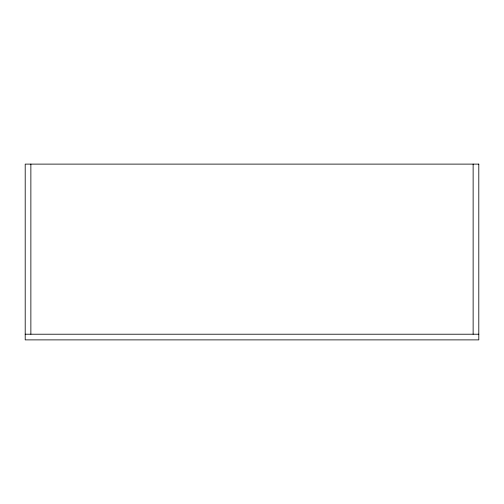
<?xml version="1.0" encoding="UTF-8"?>
<svg xmlns="http://www.w3.org/2000/svg" width="504" height="504" viewBox="0 0 504 504"><rect width="100%" height="100%" fill="white"/><g stroke="black" fill="none" stroke-linecap="round" stroke-linejoin="round"><path stroke-width="0.76" d="M25.2 334.215L478.8 334.215M473.13 164.115L473.13 334.215M30.87 164.115L30.87 334.215M478.8 164.115L25.2 164.115L25.2 339.885L478.8 339.885L478.8 164.115"/></g></svg>
